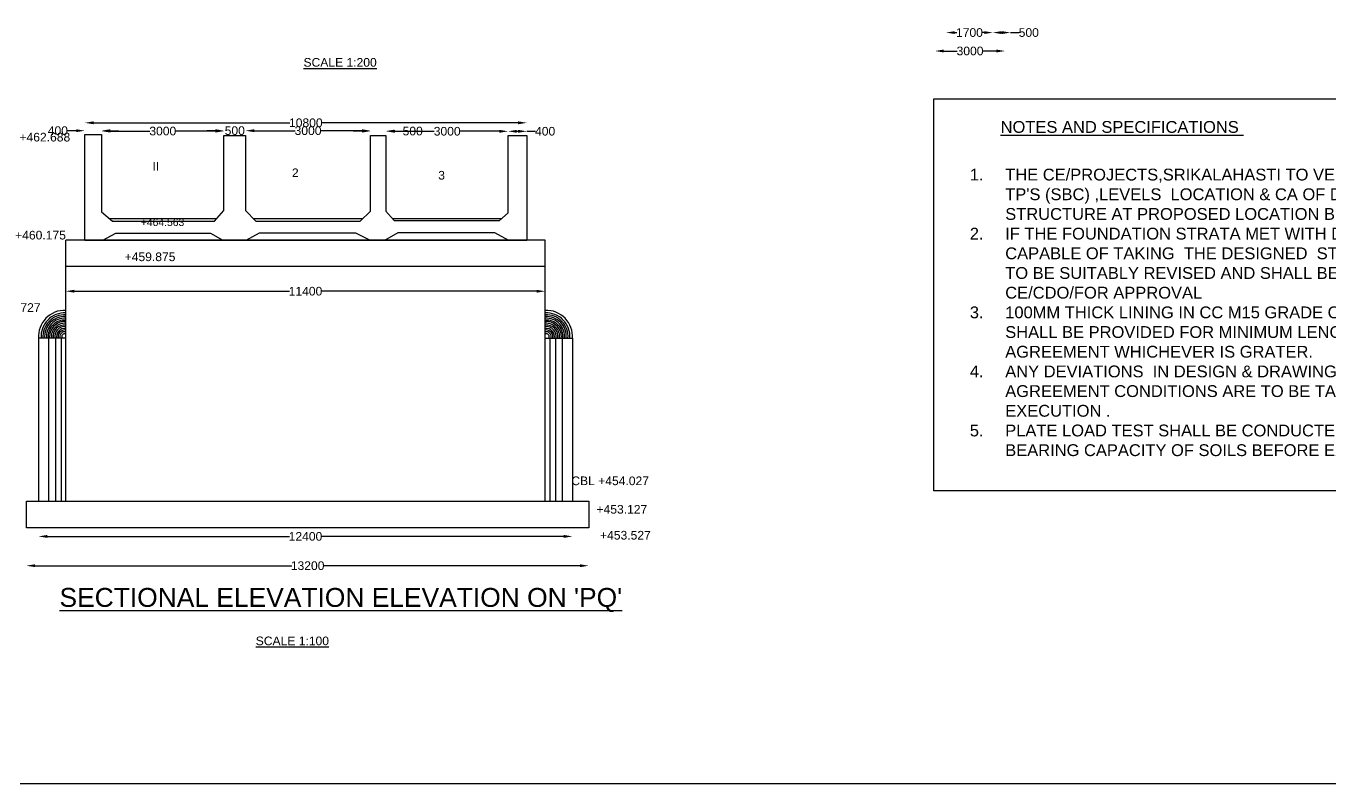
# Model space of a CAD drawing. Header units: millimetres. Extents: x 5124 to 2516011, y 2311 to 45676077.
# Drawn here: x 2361502 to 2444357, y 45518737 to 45566871 of the extents above; entities that cross this region are included whole.
import ezdxf

# ---------------------------------------------------------------- set-up
doc = ezdxf.new("R2010")
doc.units = ezdxf.units.MM
doc.header["$MEASUREMENT"] = 0
for name, color, linetype in [('DIMENSIONS', 7, 'Continuous'), ('DRAWING', 2, 'Continuous'), ('TEXT', 7, 'Continuous')]:
    doc.layers.add(name, color=color, linetype=linetype)
doc.styles.get("Standard").update_dxf_attribs({"font": 'arial.ttf', "height": 550})
doc.dimstyles.get("Standard").update_dxf_attribs({"dimtxt": 550, "dimasz": 550, "dimexe": 0.18, "dimexo": 0.0625, "dimgap": 0.09, "dimtad": 0, "dimdec": 0, "dimzin": 0, "dimdsep": 46, "dimtxsty": 'Standard', "dimcen": 0.09, "dimse1": 1, "dimse2": 1, "dimadec": 0, "dimazin": 0, "dimtfac": 1, "dimtdec": 0, "dimtofl": 0, "dimtmove": 0, "dimatfit": 3, "dimfxl": 1, "dimtolj": 1, "dimtzin": 0, "dimarcsym": 0})

# ---------------------------------------------------------------- blocks, each defined once
blk = doc.blocks.new('*D115')
at = {"layer": 'Defpoints', "color": 0, "transparency": 16777216}
for p in [(2419964, 45566458), (2419964, 45566458), (2422940, 45566342)]:
    blk.add_point(p, dxfattribs=at)
at = {"layer": 'DIMENSIONS', "color": 0, "lineweight": -2, "transparency": 16777216}
for p, q in [((2420514, 45566458), (2420658, 45566458)), ((2422390, 45566458), (2422247, 45566458))]:
    blk.add_line(p, q, dxfattribs=at)
at = {"layer": 'DIMENSIONS', "color": 0, "transparency": 16777216}
for points in [[(2420514, 45566550), (2420514, 45566367), (2419964, 45566458)], [(2422390, 45566550), (2422390, 45566367), (2422940, 45566458)]]:
    blk.add_solid(points, dxfattribs=at)
at = {"layer": 'DIMENSIONS', "color": 0, "transparency": 16777216, "insert": (2421452, 45566458), "char_height": 550, "attachment_point": 5}
blk.add_mtext('\\A1;1700', dxfattribs=at)
blk = doc.blocks.new('*D116')
at = {"layer": 'Defpoints', "color": 0, "transparency": 16777216}
for p in [(2422940, 45566458), (2424064, 45566458), (2424064, 45566318)]:
    blk.add_point(p, dxfattribs=at)
at = {"layer": 'DIMENSIONS', "color": 0, "lineweight": -2, "transparency": 16777216}
for p, q in [((2423490, 45566458), (2423514, 45566458)), ((2424064, 45566458), (2424614, 45566458))]:
    blk.add_line(p, q, dxfattribs=at)
at = {"layer": 'DIMENSIONS', "color": 0, "transparency": 16777216}
for points in [[(2423490, 45566550), (2423490, 45566367), (2422940, 45566458)], [(2423514, 45566550), (2423514, 45566367), (2424064, 45566458)]]:
    blk.add_solid(points, dxfattribs=at)
at = {"layer": 'DIMENSIONS', "color": 0, "transparency": 16777216, "insert": (2425221, 45566458), "char_height": 550, "attachment_point": 5}
blk.add_mtext('\\A1;500', dxfattribs=at)
blk = doc.blocks.new('*D117')
at = {"layer": 'Defpoints', "color": 0, "transparency": 16777216}
for p in [(2419262, 45565546), (2419262, 45565288), (2423714, 45565452)]:
    blk.add_point(p, dxfattribs=at)
at = {"layer": 'DIMENSIONS', "color": 0, "lineweight": -2, "transparency": 16777216}
for p, q in [((2419812, 45565288), (2420668, 45565288)), ((2423164, 45565288), (2422308, 45565288))]:
    blk.add_line(p, q, dxfattribs=at)
at = {"layer": 'DIMENSIONS', "color": 0, "transparency": 16777216}
for points in [[(2419812, 45565380), (2419812, 45565197), (2419262, 45565288)], [(2423164, 45565380), (2423164, 45565197), (2423714, 45565288)]]:
    blk.add_solid(points, dxfattribs=at)
at = {"layer": 'DIMENSIONS', "color": 0, "transparency": 16777216, "insert": (2421488, 45565288), "char_height": 550, "attachment_point": 5}
blk.add_mtext('\\A1;3000', dxfattribs=at)
blk = doc.blocks.new('*D122')
at = {"layer": 'Defpoints', "color": 0, "transparency": 16777216}
for p in [(2365239, 45560227), (2365239, 45559990), (2366301, 45559990)]:
    blk.add_point(p, dxfattribs=at)
at = {"layer": 'DIMENSIONS', "color": 0, "lineweight": -2, "transparency": 16777216}
for p, q in [((2364689, 45560227), (2364139, 45560227)), ((2366851, 45560227), (2367401, 45560227))]:
    blk.add_line(p, q, dxfattribs=at)
at = {"layer": 'DIMENSIONS', "color": 0, "transparency": 16777216}
for points in [[(2364689, 45560319), (2364689, 45560135), (2365239, 45560227)], [(2366851, 45560319), (2366851, 45560135), (2366301, 45560227)]]:
    blk.add_solid(points, dxfattribs=at)
at = {"layer": 'DIMENSIONS', "color": 0, "transparency": 16777216, "insert": (2363521, 45560227), "char_height": 550, "attachment_point": 5}
blk.add_mtext('\\A1;400', dxfattribs=at)
blk = doc.blocks.new('*D123')
at = {"layer": 'Defpoints', "color": 0, "transparency": 16777216}
for p in [(2366301, 45559990), (2374079, 45560202), (2374079, 45559922)]:
    blk.add_point(p, dxfattribs=at)
at = {"layer": 'DIMENSIONS', "color": 0, "lineweight": -2, "transparency": 16777216}
for p, q in [((2366851, 45560202), (2369370, 45560202)), ((2373529, 45560202), (2371010, 45560202))]:
    blk.add_line(p, q, dxfattribs=at)
at = {"layer": 'DIMENSIONS', "color": 0, "transparency": 16777216}
for points in [[(2366851, 45560293), (2366851, 45560110), (2366301, 45560202)], [(2373529, 45560293), (2373529, 45560110), (2374079, 45560202)]]:
    blk.add_solid(points, dxfattribs=at)
at = {"layer": 'DIMENSIONS', "color": 0, "transparency": 16777216, "insert": (2370190, 45560202), "char_height": 550, "attachment_point": 5}
blk.add_mtext('\\A1;3000', dxfattribs=at)
blk = doc.blocks.new('*D124')
at = {"layer": 'Defpoints', "color": 0, "transparency": 16777216}
for p in [(2374079, 45559922), (2375449, 45560227), (2375449, 45559922)]:
    blk.add_point(p, dxfattribs=at)
at = {"layer": 'DIMENSIONS', "color": 0, "lineweight": -2, "transparency": 16777216}
for p, q in [((2373529, 45560227), (2372979, 45560227)), ((2375999, 45560227), (2376549, 45560227))]:
    blk.add_line(p, q, dxfattribs=at)
at = {"layer": 'DIMENSIONS', "color": 0, "transparency": 16777216}
for points in [[(2373529, 45560319), (2373529, 45560135), (2374079, 45560227)], [(2375999, 45560319), (2375999, 45560135), (2375449, 45560227)]]:
    blk.add_solid(points, dxfattribs=at)
at = {"layer": 'DIMENSIONS', "color": 0, "transparency": 16777216, "insert": (2374764, 45560227), "char_height": 550, "attachment_point": 5}
blk.add_mtext('\\A1;500', dxfattribs=at)
blk = doc.blocks.new('*D125')
at = {"layer": 'Defpoints', "color": 0, "transparency": 16777216}
for p in [(2375449, 45559922), (2383392, 45560226), (2383392, 45559922)]:
    blk.add_point(p, dxfattribs=at)
at = {"layer": 'DIMENSIONS', "color": 0, "lineweight": -2, "transparency": 16777216}
for p, q in [((2375999, 45560226), (2378600, 45560226)), ((2382842, 45560226), (2380241, 45560226))]:
    blk.add_line(p, q, dxfattribs=at)
at = {"layer": 'DIMENSIONS', "color": 0, "transparency": 16777216}
for points in [[(2375999, 45560318), (2375999, 45560135), (2375449, 45560226)], [(2382842, 45560318), (2382842, 45560135), (2383392, 45560226)]]:
    blk.add_solid(points, dxfattribs=at)
at = {"layer": 'DIMENSIONS', "color": 0, "transparency": 16777216, "insert": (2379420, 45560226), "char_height": 550, "attachment_point": 5}
blk.add_mtext('\\A1;3000', dxfattribs=at)
blk = doc.blocks.new('*D126')
at = {"layer": 'Defpoints', "color": 0, "transparency": 16777216}
for p in [(2383392, 45559922), (2384363, 45560201), (2384363, 45559922)]:
    blk.add_point(p, dxfattribs=at)
at = {"layer": 'DIMENSIONS', "color": 0, "lineweight": -2, "transparency": 16777216}
for p, q in [((2382842, 45560201), (2382292, 45560201)), ((2384913, 45560201), (2385463, 45560201))]:
    blk.add_line(p, q, dxfattribs=at)
at = {"layer": 'DIMENSIONS', "color": 0, "transparency": 16777216}
for points in [[(2382842, 45560293), (2382842, 45560109), (2383392, 45560201)], [(2384913, 45560293), (2384913, 45560109), (2384363, 45560201)]]:
    blk.add_solid(points, dxfattribs=at)
at = {"layer": 'DIMENSIONS', "color": 0, "transparency": 16777216, "insert": (2386070, 45560201), "char_height": 550, "attachment_point": 5}
blk.add_mtext('\\A1;500', dxfattribs=at)
blk = doc.blocks.new('*D127')
at = {"layer": 'Defpoints', "color": 0, "transparency": 16777216}
for p in [(2384394, 45559922), (2392130, 45560188), (2392130, 45559922)]:
    blk.add_point(p, dxfattribs=at)
at = {"layer": 'DIMENSIONS', "color": 0, "lineweight": -2, "transparency": 16777216}
for p, q in [((2384944, 45560188), (2387442, 45560188)), ((2391580, 45560188), (2389082, 45560188))]:
    blk.add_line(p, q, dxfattribs=at)
at = {"layer": 'DIMENSIONS', "color": 0, "transparency": 16777216}
for points in [[(2384944, 45560280), (2384944, 45560096), (2384394, 45560188)], [(2391580, 45560280), (2391580, 45560096), (2392130, 45560188)]]:
    blk.add_solid(points, dxfattribs=at)
at = {"layer": 'DIMENSIONS', "color": 0, "transparency": 16777216, "insert": (2388262, 45560188), "char_height": 550, "attachment_point": 5}
blk.add_mtext('\\A1;3000', dxfattribs=at)
blk = doc.blocks.new('*D128')
at = {"layer": 'Defpoints', "color": 0, "transparency": 16777216}
for p in [(2392130, 45559922), (2393319, 45560188), (2393319, 45559922)]:
    blk.add_point(p, dxfattribs=at)
at = {"layer": 'DIMENSIONS', "color": 0, "lineweight": -2, "transparency": 16777216}
for p, q in [((2392680, 45560188), (2392769, 45560188)), ((2393319, 45560188), (2393869, 45560188))]:
    blk.add_line(p, q, dxfattribs=at)
at = {"layer": 'DIMENSIONS', "color": 0, "transparency": 16777216}
for points in [[(2392680, 45560280), (2392680, 45560096), (2392130, 45560188)], [(2392769, 45560280), (2392769, 45560096), (2393319, 45560188)]]:
    blk.add_solid(points, dxfattribs=at)
at = {"layer": 'DIMENSIONS', "color": 0, "transparency": 16777216, "insert": (2394486, 45560188), "char_height": 550, "attachment_point": 5}
blk.add_mtext('\\A1;400', dxfattribs=at)
blk = doc.blocks.new('*D129')
at = {"layer": 'Defpoints', "color": 0, "transparency": 16777216}
for p in [(2393319, 45560728), (2365239, 45559990), (2393319, 45559922)]:
    blk.add_point(p, dxfattribs=at)
at = {"layer": 'DIMENSIONS', "color": 0, "lineweight": -2, "transparency": 16777216}
for p, q in [((2365789, 45560728), (2378271, 45560728)), ((2392769, 45560728), (2380287, 45560728))]:
    blk.add_line(p, q, dxfattribs=at)
at = {"layer": 'DIMENSIONS', "color": 0, "transparency": 16777216}
for points in [[(2365789, 45560820), (2365789, 45560637), (2365239, 45560728)], [(2392769, 45560820), (2392769, 45560637), (2393319, 45560728)]]:
    blk.add_solid(points, dxfattribs=at)
at = {"layer": 'DIMENSIONS', "color": 0, "transparency": 16777216, "insert": (2379279, 45560728), "char_height": 550, "attachment_point": 5}
blk.add_mtext('\\A1;10800', dxfattribs=at)
blk = doc.blocks.new('*D130')
at = {"layer": 'Defpoints', "color": 0, "transparency": 16777216}
for p in [(2364023, 45550030), (2394492, 45550030), (2394492, 45549584)]:
    blk.add_point(p, dxfattribs=at)
at = {"layer": 'DIMENSIONS', "color": 0, "lineweight": -2, "transparency": 16777216}
for p, q in [((2364573, 45550030), (2378249, 45550030)), ((2393942, 45550030), (2380266, 45550030))]:
    blk.add_line(p, q, dxfattribs=at)
at = {"layer": 'DIMENSIONS', "color": 0, "transparency": 16777216}
for points in [[(2364573, 45550122), (2364573, 45549939), (2364023, 45550030)], [(2393942, 45550122), (2393942, 45549939), (2394492, 45550030)]]:
    blk.add_solid(points, dxfattribs=at)
at = {"layer": 'DIMENSIONS', "color": 0, "transparency": 16777216, "insert": (2379258, 45550030), "char_height": 550, "attachment_point": 5}
blk.add_mtext('\\A1;11400', dxfattribs=at)
blk = doc.blocks.new('*D131')
at = {"layer": 'Defpoints', "color": 0, "transparency": 16777216}
for p in [(2362293, 45536706), (2396222, 45536706), (2362293, 45534457)]:
    blk.add_point(p, dxfattribs=at)
at = {"layer": 'DIMENSIONS', "color": 0, "lineweight": -2, "transparency": 16777216}
for p, q in [((2362843, 45534457), (2378249, 45534457)), ((2395672, 45534457), (2380266, 45534457))]:
    blk.add_line(p, q, dxfattribs=at)
at = {"layer": 'DIMENSIONS', "color": 0, "transparency": 16777216}
for points in [[(2362843, 45534549), (2362843, 45534365), (2362293, 45534457)], [(2395672, 45534549), (2395672, 45534365), (2396222, 45534457)]]:
    blk.add_solid(points, dxfattribs=at)
at = {"layer": 'DIMENSIONS', "color": 0, "transparency": 16777216, "insert": (2379258, 45534457), "char_height": 550, "attachment_point": 5}
blk.add_mtext('\\A1;12400', dxfattribs=at)
blk = doc.blocks.new('*D132')
at = {"layer": 'Defpoints', "color": 0, "transparency": 16777216}
for p in [(2361526, 45534997), (2397260, 45534997), (2397260, 45532596)]:
    blk.add_point(p, dxfattribs=at)
at = {"layer": 'DIMENSIONS', "color": 0, "lineweight": -2, "transparency": 16777216}
for p, q in [((2362076, 45532596), (2378385, 45532596)), ((2396710, 45532596), (2380401, 45532596))]:
    blk.add_line(p, q, dxfattribs=at)
at = {"layer": 'DIMENSIONS', "color": 0, "transparency": 16777216}
for points in [[(2362076, 45532688), (2362076, 45532505), (2361526, 45532596)], [(2396710, 45532688), (2396710, 45532505), (2397260, 45532596)]]:
    blk.add_solid(points, dxfattribs=at)
at = {"layer": 'DIMENSIONS', "color": 0, "transparency": 16777216, "insert": (2379393, 45532596), "char_height": 550, "attachment_point": 5}
blk.add_mtext('\\A1;13200', dxfattribs=at)

msp = doc.modelspace()

# ---------------------------------------------------------------- linework, layer by layer
at = {"layer": 'DIMENSIONS', "color": 0}
for points in [[(2515978.6, 45518737.2), (2315081.5, 45518737.2), (2315081.5, 45676077), (2515978.6, 45676077)], [(2419191, 45562242.5), (2462795, 45562242.5), (2462795, 45537352.2), (2419191, 45537352.2)]]:
    msp.add_lwpolyline(points, close=True, dxfattribs=at)
at = {"layer": 'DRAWING', "color": 0}
for points in [[(2365238.8, 45553264.2), (2365238.8, 45559990.5), (2366301.1, 45559990.5), (2366301.1, 45555080.4), (2366987.7, 45554474.9), (2373483.6, 45554474.9), (2374079.1, 45555147.8), (2374079.1, 45559921.9), (2375448.7, 45559921.9), (2375448.7, 45555164.3), (2376106.3, 45554474.9), (2382729.8, 45554474.9), (2383392.1, 45555123.7), (2383392.1, 45559922.4), (2384362.9, 45559922.4), (2384362.9, 45555111.3), (2384893.6, 45554512.6), (2391578.6, 45554512.6), (2392130.1, 45555013), (2392130.1, 45559922.4), (2393318.7, 45559922.4), (2393318.7, 45553264.2)], [(2366799.8, 45554640.6), (2373630.3, 45554640.6)], [(2375948.2, 45554640.6), (2382899.1, 45554640.6)], [(2384780.1, 45554640.6), (2391719.8, 45554640.6)], [(2366381.6, 45553264.2), (2367212, 45553711.1), (2373215.4, 45553711.1), (2374008, 45553264.2)], [(2375491.6, 45553264.2), (2376345.1, 45553733.3), (2382445.8, 45553733.3), (2383364.5, 45553264.2)], [(2384309.9, 45553264.2), (2385145.5, 45553760.4), (2391264.7, 45553760.4), (2392148.9, 45553264.2)], [(2364023.3, 45536705.6), (2364023.3, 45553264.2)], [(2394491.9, 45553264.2), (2364023.3, 45553264.2)], [(2394491.9, 45553264.2), (2364023.3, 45553264.2)], [(2365238.8, 45553264.2), (2393318.7, 45553264.2)], [(2394491.9, 45536705.6), (2394491.9, 45553264.2)], [(2394491.9, 45551591.6), (2364023.3, 45551591.6)], [(2364023.3, 45547039.2), (2362293.2, 45547039.2), (2362293.2, 45536705.6)], [(2362936.3, 45547039.2), (2362936.3, 45536705.6)], [(2363362.3, 45547039.2), (2363362.3, 45536705.6)], [(2363736, 45547039.2), (2363736, 45536705.6)], [(2394491.9, 45547039.2), (2396222, 45547039.2), (2396222, 45536705.6)], [(2394779.3, 45547039.2), (2394779.3, 45536705.6)], [(2395152.9, 45547039.2), (2395152.9, 45536705.6)], [(2395579, 45547039.2), (2395579, 45536705.6)]]:
    msp.add_lwpolyline(points, dxfattribs=at)
msp.add_lwpolyline([(2361526.1, 45536705.6), (2397260.4, 45536705.6), (2397260.4, 45534996.6), (2361526.1, 45534996.6)], close=True, dxfattribs=at)
for centre, radius, start, end in [((2363959.7, 45547147.8), 1670, 87.818813, 183.73058), ((2363959.7, 45547147.8), 1509.2, 87.586159, 183.73058), ((2394555.5, 45547147.8), 1670, 356.26942, 92.181187), ((2394555.5, 45547147.8), 1509.2, 356.26942, 92.413841), ((2363959.7, 45547147.8), 1387.6, 87.374558, 184.491348), ((2363959.7, 45547147.8), 1278.3, 87.149854, 184.876339), ((2363959.7, 45547147.8), 1167.3, 86.878646, 185.3412), ((2363959.7, 45547147.8), 1056.5, 86.550813, 185.903432), ((2363959.7, 45547147.8), 962.2, 86.21246, 186.4841), ((2363959.7, 45547147.8), 851.5, 85.71925, 187.331332), ((2363959.7, 45547147.8), 743.9, 85.098667, 188.398897), ((2394555.5, 45547147.8), 1387.6, 355.508652, 92.625442), ((2394555.5, 45547147.8), 1278.3, 355.123661, 92.850146), ((2394555.5, 45547147.8), 1167.3, 354.6588, 93.121354), ((2394555.5, 45547147.8), 1056.5, 354.096568, 93.449187), ((2394555.5, 45547147.8), 962.2, 353.5159, 93.78754), ((2394555.5, 45547147.8), 851.5, 352.668668, 94.28075), ((2394555.5, 45547147.8), 743.9, 351.601103, 94.901333), ((2363959.7, 45547147.8), 637.8, 84.280422, 189.809517), ((2363959.7, 45547147.8), 520.3, 82.982985, 192.054701), ((2363959.7, 45547147.8), 422.6, 81.350386, 194.898147), ((2363959.7, 45547147.8), 312.5, 78.266022, 200.34471), ((2363959.7, 45547147.8), 187.1, 70.141138, 215.502681), ((2394555.5, 45547147.8), 637.8, 350.190483, 95.719578), ((2394555.5, 45547147.8), 520.3, 347.945299, 97.017015), ((2394555.5, 45547147.8), 422.6, 345.101853, 98.649614), ((2394555.5, 45547147.8), 312.5, 339.65529, 101.733978), ((2394555.5, 45547147.8), 187.1, 324.497319, 109.858862)]:
    msp.add_arc(centre, radius, start, end, dxfattribs=at)

# ---------------------------------------------------------------- texts
at = {"layer": 'DIMENSIONS', "color": 0}
msp.add_text('%%UNOTES AND SPECIFICATIONS ', height=750, dxfattribs=at).set_placement((2423430, 45560091))
at = {"layer": 'TEXT', "color": 0}
for s, height, p in [('%%USCALE 1:200', 550, (2379130.1, 45564292)), ('+462.688', 550, (2361081.5, 45559542.5)), ('II', 550, (2369529.7, 45557678.8)), ('2', 550, (2378396.5, 45557279.4)), ('3', 550, (2387692.2, 45557121.3)), ('+464.563', 471.4, (2368791.7, 45554173.3)), ('+460.175', 550, (2360806.3, 45553317.2)), ('+459.875', 550, (2367767.9, 45551942)), ('FSL+7.727', 550, (2358642.2, 45548719)), ('CBL +454.027', 550, (2396151.1, 45537713.3)), ('+453.127', 550, (2397750.9, 45535903.9)), ('+453.527', 550, (2397974.7, 45534257.4)), ("%%USECTIONAL ELEVATION ELEVATION ON 'PQ'", 1200, (2363626.1, 45529983.1)), ('%%USCALE 1:100', 550, (2376095.9, 45527546.4))]:
    msp.add_text(s, height=height, dxfattribs=at).set_placement(p)
at = {"layer": 'TEXT', "color": 0, "insert": (2420723.6, 45557814.5), "char_height": 750, "attachment_point": 1}
msp.add_mtext_dynamic_manual_height_columns("\\pi-2250,l3000,t3000;1.^ITHE CE/PROJECTS,SRIKALAHASTI TO VERIFY AND AS CERTAIN THE HP'S TP'S (SBC) ,LEVELS  LOCATION & CA OF DRAIN ,SUITABILITY OF THE STRUCTURE AT PROPOSED LOCATION BEFORE EXECUTION.\\P2.^IIF THE FOUNDATION STRATA MET WITH DURING EXECUTION IS NOT CAPABLE OF TAKING  THE DESIGNED  STRESSES THE SECTIONS HAVE TO BE SUITABLY REVISED AND SHALL BE INFORMED TO THE CE/CDO/FOR APPROVAL \\P3.^I100MM THICK LINING IN CC M15 GRADE ON EITHER SIDE OF STRUCTURE SHALL BE PROVIDED FOR MINIMUM LENGTH OF 15 M OR LENGTH AS PER AGREEMENT WHICHEVER IS GRATER.\\P4.^IANY DEVIATIONS  IN DESIGN & DRAWINGS WITH RESPECT TO AGREEMENT CONDITIONS ARE TO BE TAKEN CARE OF BEFORE EXECUTION .\\P5.^IPLATE LOAD TEST SHALL BE CONDUCTED TO AASCERTAIN THE SAFE  BEARING CAPACITY OF SOILS BEFORE EXECUTION ", width=40853.07, gutter_width=0, heights=[40078], dxfattribs=at)

# ---------------------------------------------------------------- dimensions: what is measured, and where the dimension line sits
at = {"layer": 'DIMENSIONS', "color": 0}
for base, p1, p2, text, picture, middle in [((2419964.5, 45566458.5), (2422940, 45566341.5), (2419964.5, 45566458.5), '1700', '*D115', (2421452.2, 45566458.5)), ((2424064.5, 45566458.5), (2422940, 45566458.5), (2424064.5, 45566318), '500', '*D116', (2425221.2, 45566458.5)), ((2419262, 45565288.5), (2423713.5, 45565452.5), (2419262, 45565546), '3000', '*D117', (2421487.8, 45565288.5)), ((2393318.7, 45560728.5), (2365238.8, 45559990.5), (2393318.7, 45559922.4), '10800', '*D129', (2379278.7, 45560728.5)), ((2365238.8, 45560227), (2366301.1, 45559990.5), (2365238.8, 45559990.5), '400', '*D122', (2363521, 45560227)), ((2374079.1, 45560201.5), (2366301.1, 45559990.5), (2374079.1, 45559921.9), '3000', '*D123', (2370190.1, 45560201.5)), ((2375448.7, 45560227), (2374079.1, 45559921.9), (2375448.7, 45559921.9), '500', '*D124', (2374763.9, 45560227)), ((2383392.1, 45560226.5), (2375448.7, 45559921.9), (2383392.1, 45559921.9), '3000', '*D125', (2379420.4, 45560226.5)), ((2384362.9, 45560201), (2383392.1, 45559921.9), (2384362.9, 45559921.9), '500', '*D126', (2386069.6, 45560201)), ((2392130.1, 45560188), (2384393.5, 45559922.4), (2392130.1, 45559922.4), '3000', '*D127', (2388261.8, 45560188)), ((2393318.7, 45560188), (2392130.1, 45559922.4), (2393318.7, 45559922.4), '400', '*D128', (2394486.5, 45560188)), ((2394491.9, 45550030.5), (2364023.3, 45550030.5), (2394491.9, 45549583.5), '11400', '*D130', (2379257.6, 45550030.5)), ((2362293.2, 45534457), (2396222, 45536705.6), (2362293.2, 45536705.6), '12400', '*D131', (2379257.6, 45534457)), ((2397260.4, 45532596.5), (2361526.1, 45534996.6), (2397260.4, 45534996.6), '13200', '*D132', (2379393.2, 45532596.5))]:
    dim = msp.add_linear_dim(base=base, p1=p1, p2=p2, text=text, dimstyle='Standard', dxfattribs=at)
    dim.commit()
    dim.dimension.update_dxf_attribs({"geometry": picture, "text_midpoint": middle})

doc.saveas('drawing.dxf')
